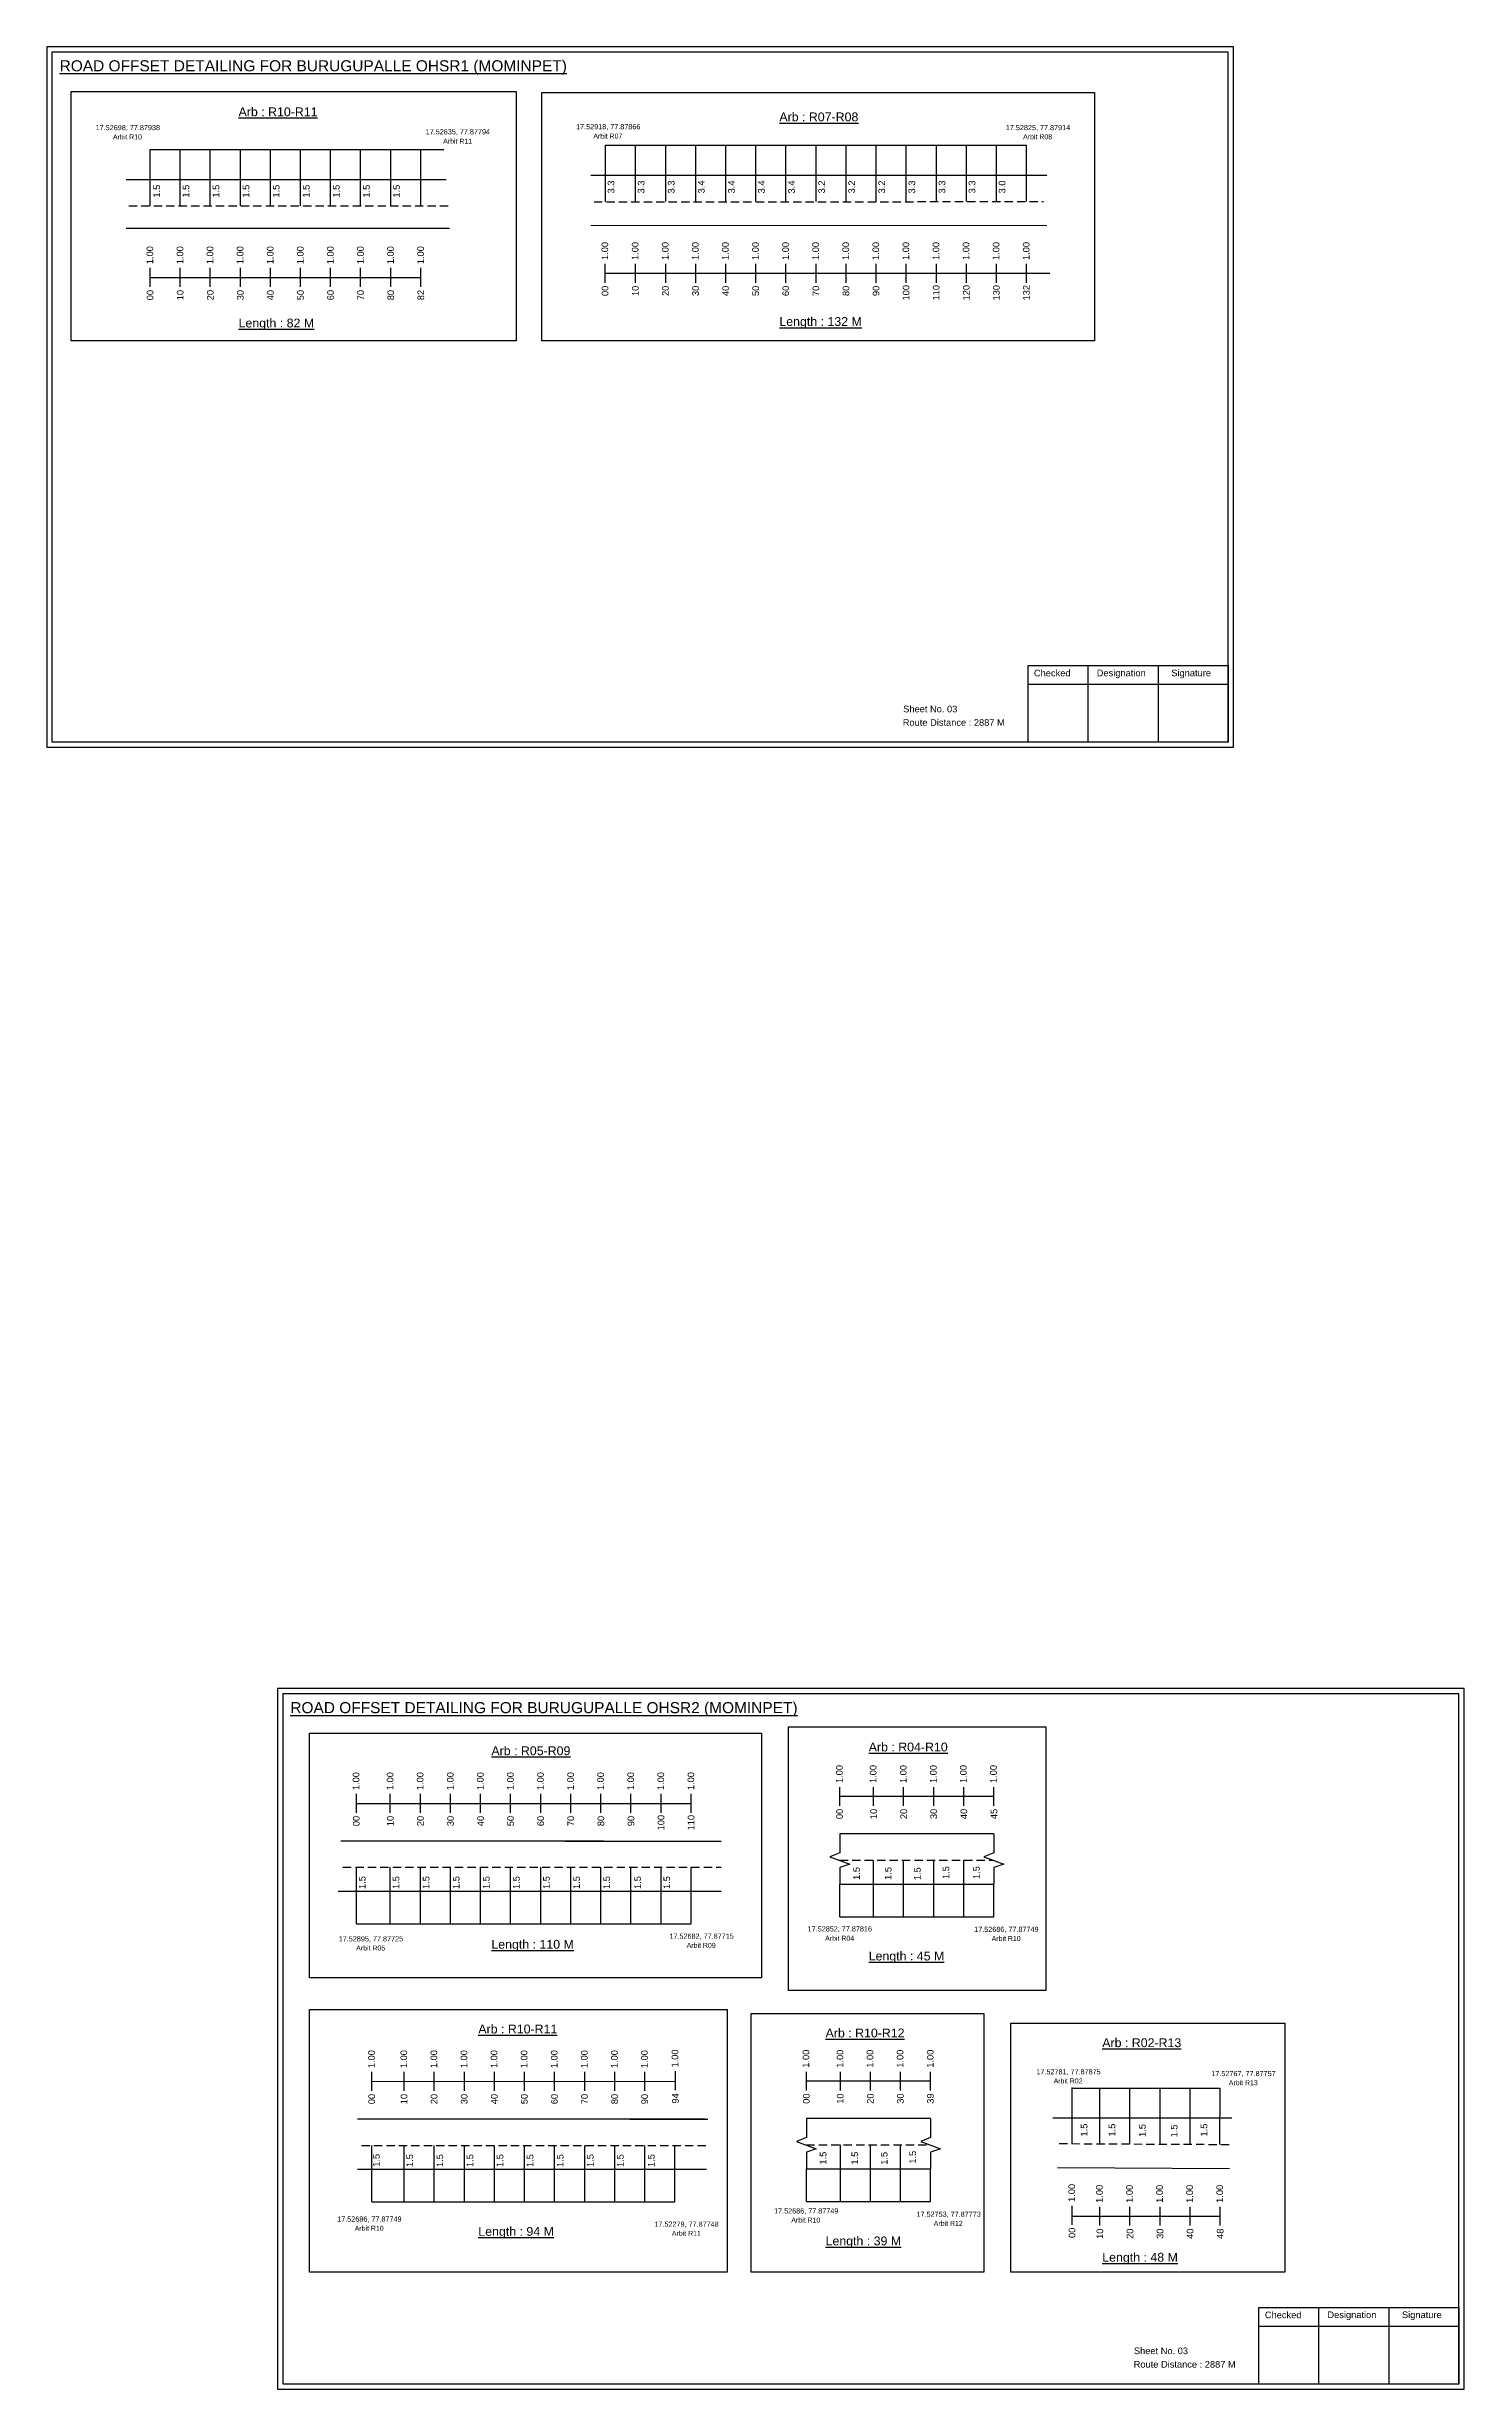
# Model space of a CAD drawing. Header units: inches. Extents: x 1065 to 7171, y 350 to 1611.
# Drawn here: x 5151 to 5792, y 444 to 1503 of the extents above; entities that cross this region are included whole.
import ezdxf

# ---------------------------------------------------------------- set-up
doc = ezdxf.new("R2010")
doc.units = ezdxf.units.IN
doc.header["$MEASUREMENT"] = 0
doc.linetypes.add('DASHED2', pattern=[0.375, 0.25, -0.125])
doc.layers.add('PDF_Geometry', color=7, linetype='Continuous')
doc.layers.add('PDF_Text', color=5, linetype='Continuous')
doc.styles.add('PDF Arial', font='arial.ttf')
doc.styles.get("Standard").update_dxf_attribs({"font": 'arial.ttf'})

msp = doc.modelspace()

# ---------------------------------------------------------------- linework, layer by layer
at = {"color": 5}
for p, q in [((5197.6, 1456.2), (5330.4, 1456.2)), ((5403.5, 1458.1), (5593.9, 1458.1)), ((5509.4, 657.1), (5579.1, 657.1)), ((5290.9, 654), (5442.2, 654)), ((5614.5, 579.7), (5681.4, 579.7)), ((5297.8, 528.3), (5434.9, 528.3)), ((5494.3, 528.4), (5550.5, 528.4))]:
    msp.add_line(p, q, dxfattribs=at)
for p, q in [((5197.6, 1430.7), (5197.6, 1456.2)), ((5211.2, 1430.7), (5211.2, 1456.2)), ((5224.8, 1430.7), (5224.8, 1456.2)), ((5238.4, 1430.7), (5238.4, 1456.2)), ((5252, 1430.7), (5252, 1456.2)), ((5265.6, 1430.7), (5265.6, 1456.2)), ((5279.2, 1430.7), (5279.2, 1456.2)), ((5292.8, 1430.7), (5292.8, 1456.2)), ((5306.4, 1430.7), (5306.4, 1456.2)), ((5320, 1430.7), (5320, 1456.2)), ((5403.5, 1432.5), (5403.5, 1458.1)), ((5417.1, 1432.6), (5417.1, 1458.1)), ((5430.7, 1432.6), (5430.7, 1458.1)), ((5444.3, 1432.6), (5444.3, 1458.1)), ((5457.9, 1432.6), (5457.9, 1458.1)), ((5471.5, 1432.6), (5471.5, 1458.1)), ((5485.1, 1432.6), (5485.1, 1458.1)), ((5498.7, 1432.6), (5498.7, 1458.1)), ((5512.3, 1432.6), (5512.3, 1458.1)), ((5525.9, 1432.6), (5525.9, 1458.1)), ((5539.5, 1432.6), (5539.5, 1458.1)), ((5553.1, 1432.6), (5553.1, 1458.1)), ((5566.7, 1432.6), (5566.7, 1458.1)), ((5580.3, 1432.6), (5580.3, 1458.1)), ((5593.9, 1432.6), (5593.9, 1458.1)), ((5186.8, 1442.6), (5331.5, 1442.6)), ((5396.9, 1444.5), (5603, 1444.5)), ((5333, 1420.4), (5186.8, 1420.4)), ((5396.8, 1421.9), (5603, 1421.8)), ((5402.6, 691.4), (5283.8, 691.4)), ((5385.2, 691.4), (5455.8, 691.4)), ((5579.1, 694.6), (5509.4, 694.6)), ((5290.9, 654), (5290.9, 679.5)), ((5306.2, 654), (5306.2, 679.5)), ((5319.8, 654), (5319.8, 679.5)), ((5333.4, 654), (5333.4, 679.5)), ((5347, 654), (5347, 679.5)), ((5360.6, 654), (5360.6, 679.5)), ((5374.2, 654), (5374.2, 679.5)), ((5387.8, 654), (5387.8, 679.5)), ((5401.4, 654), (5401.4, 679.5)), ((5415, 654), (5415, 679.5)), ((5428.6, 654), (5428.6, 679.5)), ((5442.2, 654), (5442.2, 679.5)), ((5524.7, 657.1), (5524.7, 682.7)), ((5538.3, 657.1), (5538.3, 682.7)), ((5551.9, 657.1), (5551.9, 682.7)), ((5565.5, 657.1), (5565.5, 682.7)), ((5282.6, 668.7), (5455.8, 668.7)), ((5509.4, 671.9), (5579.1, 671.9)), ((5509.4, 657.1), (5509.4, 671.9)), ((5579.1, 657.1), (5579.1, 671.9)), ((5614.5, 554.5), (5614.5, 580)), ((5627, 554.4), (5627, 579.7)), ((5640.6, 554.4), (5640.6, 579.7)), ((5654.2, 554.4), (5654.2, 579.7)), ((5667.8, 554.2), (5667.8, 579.7)), ((5681.2, 554.2), (5681.4, 579.7)), ((5448.5, 565.7), (5291.3, 565.7)), ((5414.5, 565.7), (5449.8, 565.7)), ((5550.5, 565.9), (5494.3, 565.9)), ((5686.6, 566.1), (5605.7, 566.1)), ((5297.8, 528.3), (5297.8, 553.8)), ((5312.5, 528.3), (5312.5, 553.8)), ((5326.1, 528.3), (5326.1, 553.8)), ((5339.7, 528.3), (5339.7, 553.8)), ((5353.3, 528.3), (5353.3, 553.8)), ((5366.9, 528.3), (5366.9, 553.8)), ((5380.5, 528.3), (5380.5, 553.8)), ((5394.1, 528.3), (5394.1, 553.8)), ((5407.7, 528.3), (5407.7, 553.8)), ((5421.3, 528.3), (5421.3, 553.8)), ((5434.9, 528.3), (5434.9, 553.8)), ((5509.7, 528.4), (5509.7, 554)), ((5523.3, 528.4), (5523.3, 554)), ((5536.9, 528.4), (5536.9, 554)), ((5291.3, 543), (5312.5, 543)), ((5312.5, 543), (5449.2, 543)), ((5494.3, 543.2), (5550.5, 543.2)), ((5494.3, 528.4), (5494.3, 543.2)), ((5550.5, 528.4), (5550.5, 543.2)), ((5607.9, 543.8), (5685.6, 543.4))]:
    msp.add_line(p, q)
at = {"linetype": 'DASHED2', "ltscale": 15}
for p, q in [((5188, 1430.7), (5332.4, 1430.7)), ((5398.3, 1432.5), (5601.5, 1432.6)), ((5284.8, 679.5), (5455.8, 679.5)), ((5509.4, 682.7), (5579.1, 682.7)), ((5293.2, 553.8), (5449.5, 553.8)), ((5494.3, 554), (5550.5, 554)), ((5608.6, 554.6), (5686.9, 554.2))]:
    msp.add_line(p, q, dxfattribs=at)
at = {"color": 217, "true_color": 0x93278f}
for p, q in [((5197.6, 1394), (5197.6, 1402.6)), ((5197.6, 1398.3), (5320, 1398.3)), ((5211.2, 1394), (5211.2, 1402.6)), ((5224.8, 1394), (5224.8, 1402.6)), ((5238.4, 1394), (5238.4, 1402.6)), ((5252, 1394), (5252, 1402.6)), ((5265.6, 1394), (5265.6, 1402.6)), ((5279.2, 1394), (5279.2, 1402.6)), ((5292.8, 1394), (5292.8, 1402.6)), ((5306.4, 1394), (5306.4, 1402.6)), ((5320, 1394), (5320, 1402.6)), ((5403.4, 1395.9), (5403.4, 1404.5)), ((5403.4, 1400.2), (5604.4, 1400.2)), ((5417.1, 1395.9), (5417.1, 1404.5)), ((5430.7, 1395.9), (5430.7, 1404.5)), ((5444.3, 1395.9), (5444.3, 1404.5)), ((5457.9, 1395.9), (5457.9, 1404.5)), ((5471.5, 1395.9), (5471.5, 1404.5)), ((5485.1, 1395.9), (5485.1, 1404.5)), ((5498.7, 1395.9), (5498.7, 1404.5)), ((5512.3, 1395.9), (5512.3, 1404.5)), ((5525.9, 1395.9), (5525.9, 1404.5)), ((5539.5, 1395.9), (5539.5, 1404.5)), ((5553.1, 1395.9), (5553.1, 1404.5)), ((5566.7, 1395.9), (5566.7, 1404.5)), ((5580.3, 1395.9), (5580.3, 1404.5)), ((5593.9, 1395.9), (5593.9, 1404.5)), ((5290.9, 704.1), (5290.9, 712.7)), ((5306.2, 704.1), (5306.2, 712.7)), ((5319.8, 704.1), (5319.8, 712.7)), ((5333.4, 704.1), (5333.4, 712.7)), ((5347, 704.1), (5347, 712.7)), ((5360.6, 704.1), (5360.6, 712.7)), ((5374.2, 704.1), (5374.2, 712.7)), ((5387.8, 704.1), (5387.8, 712.7)), ((5401.4, 704.1), (5401.4, 712.7)), ((5415, 704.1), (5415, 712.7)), ((5428.6, 704.1), (5428.6, 712.7)), ((5442.2, 704.1), (5442.2, 712.7)), ((5509.4, 707.3), (5509.4, 715.8)), ((5509.4, 711.6), (5579.1, 711.6)), ((5524.7, 707.3), (5524.7, 715.8)), ((5538.3, 707.3), (5538.3, 715.8)), ((5551.9, 707.3), (5551.9, 715.8)), ((5565.5, 707.3), (5565.5, 715.8)), ((5579.1, 707.3), (5579.1, 715.8)), ((5290.9, 708.4), (5442.2, 708.4)), ((5297.8, 578.4), (5297.8, 587)), ((5297.8, 582.7), (5435.1, 582.8)), ((5312.5, 578.4), (5312.5, 587)), ((5326.1, 578.4), (5326.1, 587)), ((5339.7, 578.4), (5339.7, 587)), ((5353.3, 578.4), (5353.3, 587)), ((5366.9, 578.4), (5366.9, 587)), ((5380.5, 578.4), (5380.5, 587)), ((5394.1, 578.4), (5394.1, 587)), ((5407.7, 578.4), (5407.7, 587)), ((5421.3, 578.4), (5421.3, 587)), ((5435.1, 578.8), (5435.1, 587.3)), ((5494.3, 578.6), (5494.3, 587.1)), ((5494.3, 582.9), (5550.5, 582.9)), ((5509.7, 578.6), (5509.7, 587.1)), ((5523.3, 578.6), (5523.3, 587.1)), ((5536.9, 578.6), (5536.9, 587.1)), ((5550.5, 578.6), (5550.5, 587.1)), ((5614.5, 517.9), (5614.5, 526.4)), ((5614.5, 521.8), (5681.4, 521.8)), ((5627, 517.5), (5627, 526)), ((5640.6, 517.5), (5640.6, 526)), ((5654.2, 517.5), (5654.2, 526)), ((5667.8, 517.5), (5667.8, 526)), ((5681.4, 517.5), (5681.4, 526))]:
    msp.add_line(p, q, dxfattribs=at)
for points in [[(5161.9, 1482.4), (5363.1, 1482.4), (5363.1, 1369.7), (5161.9, 1369.7)], [(5374.7, 1482), (5624.6, 1482), (5624.6, 1369.7), (5374.7, 1369.7)], [(5486.3, 743), (5602.6, 743), (5602.6, 623.8), (5486.3, 623.8)], [(5269.6, 740.1), (5474.1, 740.1), (5474.1, 629.6), (5269.6, 629.6)], [(5269.6, 615.2), (5458.5, 615.2), (5458.5, 496.4), (5269.6, 496.4)], [(5469.4, 613.4), (5574.6, 613.4), (5574.6, 496.4), (5469.4, 496.4)], [(5586.8, 609.1), (5710.6, 609.1), (5710.6, 496.4), (5586.8, 496.4)]]:
    msp.add_lwpolyline(points, close=True)
at = {"linetype": 'Continuous'}
for points in [[(5509.4, 694.6), (5509.4, 686), (5504.9, 684.3), (5513.9, 681), (5509.4, 679.4), (5509.4, 671.9)], [(5579.1, 694.6), (5579.1, 686), (5574.6, 684.3), (5583.6, 681), (5579.1, 679.4), (5579.1, 671.9)], [(5494.3, 565.9), (5494.3, 557.3), (5489.8, 555.6), (5498.8, 552.3), (5494.3, 550.7), (5494.3, 543.2)], [(5550.5, 565.9), (5550.5, 557.3), (5546, 555.6), (5555, 552.3), (5550.5, 550.7), (5550.5, 543.2)], [(5550.5, 565.9), (5550.5, 557.3), (5546, 555.6), (5555, 552.3), (5550.5, 550.7), (5550.5, 543.2)]]:
    msp.add_lwpolyline(points, dxfattribs=at)
at = {"layer": 'PDF_Geometry'}
for points in [[(5150.9, 1502.6), (5150.9, 1185.9), (5687.4, 1185.9), (5687.4, 1502.6)], [(5153.2, 1500.2), (5153.2, 1188.3), (5685, 1188.3), (5685, 1500.2)], [(5255.2, 760.3), (5255.2, 443.6), (5791.7, 443.6), (5791.7, 760.3)], [(5257.6, 758), (5257.6, 446), (5789.3, 446), (5789.3, 758)]]:
    msp.add_lwpolyline(points, close=True, dxfattribs=at)
at = {"layer": 'PDF_Geometry', "color": 242, "true_color": 0xcc1f26}
for points in [[(5685, 1188.2), (5594.6, 1188.2), (5594.6, 1222.8), (5685, 1222.8)], [(5789.3, 445.9), (5698.9, 445.9), (5698.9, 480.5), (5789.3, 480.5)]]:
    msp.add_lwpolyline(points, close=True, dxfattribs=at)
for points in [[(5621.6, 1222.8), (5621.6, 1188.2)], [(5653.3, 1222.8), (5653.3, 1188.2)], [(5594.6, 1214.4), (5685, 1214.4)], [(5725.9, 480.5), (5725.9, 445.9)], [(5757.7, 480.5), (5757.7, 445.9)], [(5698.9, 472.1), (5789.3, 472.1)]]:
    msp.add_lwpolyline(points, dxfattribs=at)

# ---------------------------------------------------------------- texts
at = {"color": 242, "true_color": 0xcd2027}
for s, height, p in [('%%UROAD OFFSET DETAILING FOR BURUGUPALLE OHSR1 (MOMINPET)', 5, (5156.7, 1491.5)), ('%%UArb : R10-R11', 4, (5237.6, 1471.2)), ('%%UArb : R07-R08', 4, (5482.1, 1468.9)), ('%%ULength : 82 M', 4, (5237.6, 1375.7)), ('%%ULength : 132 M', 4, (5482.1, 1376.4)), ('%%UROAD OFFSET DETAILING FOR BURUGUPALLE OHSR2 (MOMINPET)', 5, (5261, 749.2)), ('%%UArb : R05-R09', 4, (5351.9, 730.2)), ('%%UArb : R04-R10', 4, (5522.5, 731.9)), ('%%ULength : 110 M', 4, (5351.9, 642.7)), ('%%ULength : 45 M', 4, (5522.5, 637.4)), ('%%UArb : R10-R11', 4, (5346, 604.4)), ('%%UArb : R10-R12', 4, (5503, 602.6)), ('%%UArb : R02-R13', 4, (5628.1, 598.2)), ('%%ULength : 94 M', 4, (5346, 512.9)), ('%%ULength : 39 M', 4, (5503, 508.6)), ('%%ULength : 48 M', 4, (5628.1, 501.2))]:
    msp.add_text(s, height=height, dxfattribs=at).set_placement(p)
at = {"color": 5}
for s, height, p in [('17.52698, 77.87938', 2.34, (5173, 1464.9)), ('Arbit R10', 2.25, (5180.8, 1460.7)), ('17.52635, 77.87794', 2.34, (5322.2, 1463)), ('17.52918, 77.87866', 2.34, (5390.2, 1465.3)), ('Arbit R07', 2.25, (5398, 1461.1)), ('17.52825, 77.87914', 2.34, (5584.5, 1464.9)), ('Arbit R08', 2.25, (5592.3, 1460.8)), ('Arbit R11', 2.25, (5330.1, 1458.8)), ('17.52895, 77.87725', 2.34, (5282.9, 646)), ('17.52682, 77.87715', 2.34, (5432.4, 647.2)), ('17.52852, 77.87816', 2.34, (5494.9, 650.5)), ('Arbit R04', 2.25, (5502.8, 646.3)), ('17.52686, 77.87749', 2.34, (5570.2, 650.3)), ('Arbit R10', 2.25, (5578.1, 646.2)), ('Arbit R05', 2.25, (5290.8, 641.9)), ('Arbit R09', 2.25, (5440.2, 643.1)), ('17.52781, 77.87875', 2.34, (5598.3, 585.9)), ('Arbit R02', 2.25, (5606.1, 581.8)), ('17.52767, 77.87757', 2.34, (5677.4, 585.1)), ('Arbit R13', 2.25, (5685.3, 581)), ('17.52686, 77.87749', 2.34, (5282.2, 519.3)), ('17.52279, 77.87748', 2.34, (5425.6, 517)), ('17.52686, 77.87749', 2.34, (5479.7, 523)), ('Arbit R10', 2.25, (5487.5, 518.9)), ('17.52753, 77.87773', 2.34, (5544.1, 521.5)), ('Arbit R12', 2.25, (5551.9, 517.4)), ('Arbit R10', 2.25, (5290.1, 515.2)), ('Arbit R11', 2.25, (5433.5, 512.9))]:
    msp.add_text(s, height=height, dxfattribs=at).set_placement(p)
for s, p in [('3.3', (5407.5, 1436.3)), ('3.3', (5421.1, 1436.3)), ('3.3', (5434.7, 1436.3)), ('3.4', (5448.3, 1436.3)), ('3.4', (5461.9, 1436.3)), ('3.4', (5475.5, 1436.3)), ('3.4', (5489.1, 1436.3)), ('3.2', (5502.7, 1436.3)), ('3.2', (5516.3, 1436.3)), ('3.2', (5529.9, 1436.3)), ('3.3', (5543.5, 1436.3)), ('3.3', (5557.1, 1436.3)), ('3.3', (5570.7, 1436.3)), ('3.0', (5584.3, 1436.3)), ('1.5', (5202.1, 1434.4)), ('1.5', (5215.3, 1434.4)), ('1.5', (5228.9, 1434.4)), ('1.5', (5242.5, 1434.4)), ('1.5', (5256.1, 1434.4)), ('1.5', (5269.7, 1434.4)), ('1.5', (5283.3, 1434.4)), ('1.5', (5296.9, 1434.4)), ('1.5', (5310.5, 1434.4)), ('1.5', (5518.5, 673.8)), ('1.5', (5532.8, 673.8)), ('1.5', (5546, 673.7)), ('1.5', (5558.9, 674.2)), ('1.5', (5572.7, 674.2)), ('1.5', (5295, 669.7)), ('1.5', (5310.3, 669.7)), ('1.5', (5323.9, 669.7)), ('1.5', (5337.5, 669.7)), ('1.5', (5351.1, 669.7)), ('1.5', (5364.7, 669.7)), ('1.5', (5378.3, 669.7)), ('1.5', (5391.9, 669.7)), ('1.5', (5405.5, 669.7)), ('1.5', (5419.5, 669.7)), ('1.5', (5432.7, 669.7)), ('1.5', (5621.4, 557.8)), ('1.5', (5634, 557.8)), ('1.5', (5647.7, 557.6)), ('1.5', (5662.1, 557.4)), ('1.5', (5675.6, 557.8)), ('1.5', (5503.4, 545.1)), ('1.5', (5517.7, 545.1)), ('1.5', (5543.9, 545.5)), ('1.5', (5301.4, 544.1)), ('1.5', (5316.5, 544)), ('1.5', (5330.1, 544)), ('1.5', (5343.7, 544)), ('1.5', (5357.3, 544)), ('1.5', (5370.9, 544)), ('1.5', (5384.5, 544)), ('1.5', (5398.1, 544)), ('1.5', (5411.7, 544)), ('1.5', (5425.7, 544)), ('1.5', (5531, 545))]:
    msp.add_text(s, height=3, rotation=90).set_placement(p)
at = {"color": 217, "true_color": 0x93278f}
for s, p in [('1.00', (5199, 1404.3)), ('1.00', (5212.6, 1404.3)), ('1.00', (5226.2, 1404.3)), ('1.00', (5239.8, 1404.3)), ('1.00', (5253.4, 1404.3)), ('1.00', (5267, 1404.3)), ('1.00', (5280.6, 1404.3)), ('1.00', (5294.2, 1404.3)), ('1.00', (5307.8, 1404.3)), ('1.00', (5321.4, 1404.3)), ('1.00', (5404.7, 1406.2)), ('1.00', (5418.4, 1406.2)), ('1.00', (5432, 1406.2)), ('1.00', (5445.6, 1406.2)), ('1.00', (5459.2, 1406.2)), ('1.00', (5472.8, 1406.2)), ('1.00', (5486.4, 1406.2)), ('1.00', (5500, 1406.2)), ('1.00', (5513.6, 1406.2)), ('1.00', (5527.2, 1406.2)), ('1.00', (5540.8, 1406.2)), ('1.00', (5554.4, 1406.2)), ('1.00', (5568, 1406.2)), ('1.00', (5581.6, 1406.2)), ('1.00', (5595.2, 1406.2)), ('00', (5199.1, 1388)), ('10', (5212.7, 1388)), ('20', (5226.3, 1388)), ('30', (5239.9, 1388)), ('40', (5253.5, 1388)), ('50', (5267.1, 1388)), ('60', (5280.7, 1388)), ('70', (5294.3, 1388)), ('80', (5307.9, 1388)), ('82', (5321.5, 1388)), ('00', (5404.8, 1389.9)), ('10', (5418.5, 1389.9)), ('20', (5432.1, 1389.9)), ('30', (5445.7, 1389.9)), ('40', (5459.3, 1389.9)), ('50', (5472.9, 1389.9)), ('60', (5486.5, 1389.9)), ('70', (5500.1, 1389.9)), ('80', (5513.7, 1389.9)), ('90', (5527.3, 1389.9)), ('100', (5540.9, 1387.9)), ('110', (5554.5, 1387.9)), ('120', (5568.1, 1387.9)), ('130', (5581.7, 1387.9)), ('132', (5595.3, 1387.9)), ('1.00', (5292.2, 714.4)), ('1.00', (5307.6, 714.4)), ('1.00', (5321.2, 714.4)), ('1.00', (5334.8, 714.4)), ('1.00', (5348.4, 714.4)), ('1.00', (5362, 714.4)), ('1.00', (5375.6, 714.4)), ('1.00', (5389.2, 714.4)), ('1.00', (5402.8, 714.4)), ('1.00', (5416.4, 714.4)), ('1.00', (5430, 714.4)), ('1.00', (5443.6, 714.4)), ('1.00', (5510.7, 717.6)), ('1.00', (5526, 717.6)), ('1.00', (5539.6, 717.6)), ('1.00', (5553.2, 717.6)), ('1.00', (5566.8, 717.6)), ('1.00', (5580.4, 717.6)), ('00', (5292.3, 698.1)), ('10', (5307.7, 698.1)), ('20', (5321.3, 698.1)), ('30', (5334.9, 698.1)), ('40', (5348.5, 698.1)), ('50', (5362.1, 698.1)), ('60', (5375.7, 698.1)), ('70', (5389.3, 698.1)), ('80', (5402.9, 698.1)), ('90', (5416.5, 698.1)), ('100', (5430.1, 696.2)), ('110', (5443.7, 696.2)), ('00', (5510.8, 701.3)), ('10', (5526.2, 701.3)), ('20', (5539.8, 701.3)), ('30', (5553.4, 701.3)), ('40', (5567, 701.3)), ('45', (5580.6, 701.3)), ('1.00', (5299.2, 588.7)), ('1.00', (5313.8, 588.7)), ('1.00', (5327.4, 588.7)), ('1.00', (5341, 588.7)), ('1.00', (5354.6, 588.7)), ('1.00', (5368.2, 588.7)), ('1.00', (5381.8, 588.7)), ('1.00', (5395.4, 588.7)), ('1.00', (5409, 588.7)), ('1.00', (5422.6, 588.7)), ('1.00', (5436.4, 589)), ('1.00', (5495.6, 588.9)), ('1.00', (5511, 588.9)), ('1.00', (5524.6, 588.9)), ('1.00', (5538.2, 588.9)), ('1.00', (5551.8, 588.9)), ('00', (5299.3, 572.4)), ('10', (5313.9, 572.4)), ('20', (5327.5, 572.4)), ('30', (5341.1, 572.4)), ('40', (5354.7, 572.4)), ('50', (5368.3, 572.4)), ('60', (5381.9, 572.4)), ('70', (5395.5, 572.4)), ('80', (5409.1, 572.4)), ('90', (5422.7, 572.4)), ('94', (5436.6, 572.7)), ('00', (5495.8, 572.6)), ('10', (5511.1, 572.6)), ('20', (5524.7, 572.6)), ('30', (5538.3, 572.6)), ('39', (5551.9, 572.6)), ('1.00', (5615.8, 528.2)), ('1.00', (5628.3, 527.8)), ('1.00', (5641.9, 527.8)), ('1.00', (5655.5, 527.8)), ('1.00', (5669.1, 527.8)), ('1.00', (5682.7, 527.8)), ('00', (5615.9, 511.9)), ('10', (5628.5, 511.5)), ('20', (5642.1, 511.5)), ('30', (5655.7, 511.5)), ('40', (5669.3, 511.5)), ('48', (5682.9, 511.5))]:
    msp.add_text(s, height=3, rotation=90, dxfattribs=at).set_placement(p)
for s, p in [('Sheet No. 03', (5538.1, 1201.7)), ('Route Distance : 2887 M', (5537.9, 1195.6)), ('Sheet No. 03', (5642.4, 459.4)), ('Route Distance : 2887 M', (5642.3, 453.3))]:
    msp.add_text(s, height=3).set_placement(p)
at = {"layer": 'PDF_Text', "color": 7, "attachment_point": 7, "style": 'PDF Arial'}
for s, insert, char_height in [('Checked', (5597.2, 1217.9), 3), ('Designation', (5625.6, 1217.1), 3.001), ('Signature', (5659.3, 1217.1), 3), ('Checked', (5701.6, 475.6), 3), ('Designation', (5729.9, 474.8), 3.001), ('Signature', (5763.6, 474.8), 3)]:
    msp.add_mtext(s, dxfattribs=dict(at, insert=insert, char_height=char_height))

doc.saveas('drawing.dxf')
